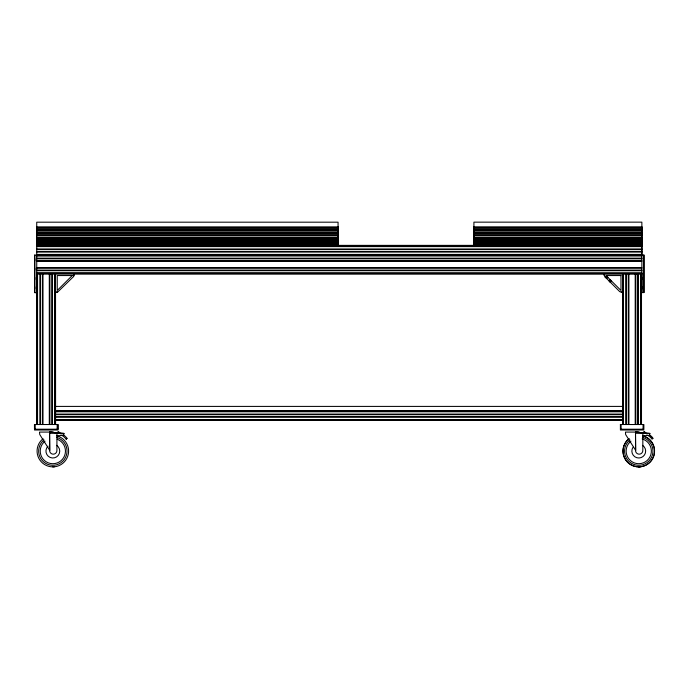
<?xml version="1.0" encoding="UTF-8"?>
<svg xmlns="http://www.w3.org/2000/svg" width="689" height="689" viewBox="0 0 689 689"><rect width="100%" height="100%" fill="white"/><g stroke="black" fill="none" stroke-linecap="round" stroke-linejoin="round"><path stroke-width="1.03" d="M34.726 255.033L34.726 292.575L36.775 292.575M39.557 432.675L39.755 434.535L49.832 450.503L49.591 432.081L56.954 432.744L56.903 450.537A3.634 3.634 0 0 1 53.268 454.172A3.634 3.634 0 0 1 49.625 450.537L49.591 432.081L63.982 433.381L63.603 435.31L56.911 435.879M36.732 292.636L34.683 292.636L34.683 255.094L643.948 255.033L643.948 292.575L641.864 292.575L641.898 273.266L36.732 273.257M625.483 432.701L625.629 434.535L635.749 450.503L635.499 432.081L642.863 432.744L642.811 450.537A3.634 3.634 0 0 1 639.177 454.172A3.634 3.634 0 0 1 635.542 450.537L635.499 432.081L649.891 433.381L649.512 435.31L642.828 435.879M73.912 273.852L73.869 275.531L73.878 273.852M73.904 275.531L73.766 276.056M641.476 419.541L641.071 420.238M73.757 276.186L73.447 276.651M188.579 419.945L187.882 420.35M339.401 419.937L338.704 420.342M489.853 419.963L489.156 420.359M73.275 276.849L57.635 292.102M57.514 432.296L58.384 431.469L60.606 433.682M61.002 434.983A12.35 12.35 0 0 1 66.17 439.177L66.997 438.342M66.204 439.177L67.04 438.342A12.221 12.221 0 0 0 63.078 434.75M605.123 277.047L606.354 275.841M605.373 277.297L606.613 276.1M608.783 280.699L610.015 279.501M609.24 281.121L610.437 279.923M609.593 281.508L610.824 280.311M609.92 281.844L611.16 280.647M610.178 282.102L611.419 280.905M610.342 282.266L611.582 281.069L610.402 282.318M643.431 432.296L644.293 431.469M649.563 435.095A12.221 12.221 0 0 1 652.948 438.342L652.078 439.177A12.35 12.35 0 0 0 646.911 434.983M57.549 292.136L55.559 292.17L57.282 292.17M473.911 226.845L641.864 226.845M36.732 226.879L338.066 226.879M36.732 227.628L338.066 227.628M473.911 227.628L641.864 227.628M36.732 227.964L338.066 227.999M473.911 227.964L641.864 227.999M36.732 229.222L338.066 229.222M473.911 229.222L641.864 229.222M36.732 229.592L338.066 229.592M473.911 229.592L641.864 229.592M36.732 230.152L338.066 230.152M473.911 230.152L641.864 230.152M36.732 230.548L338.066 230.548M473.911 230.548L641.864 230.548M36.732 230.841L338.066 230.841M473.911 230.841L641.864 230.841M36.732 232.262L338.066 232.262M473.911 232.262L641.864 232.262M36.732 232.563L338.066 232.563M473.911 232.563L641.864 232.563M36.732 232.951L338.066 232.951M473.911 232.951L641.864 232.951M36.732 233.08L338.066 233.08M473.911 233.08L641.864 233.08M36.732 233.183L338.066 233.183M473.911 233.183L641.864 233.183M36.732 233.554L338.066 233.554M473.911 233.554L641.864 233.554M36.732 233.933L338.066 233.933M473.911 233.933L641.864 233.933M36.732 235.13L338.066 235.13M473.911 235.13L641.864 235.13M36.732 235.509L338.066 235.509M473.911 235.509L641.864 235.509M36.732 237.137L338.066 237.137M473.911 237.137L641.864 237.137M36.732 237.516L338.066 237.516M473.911 237.516L641.864 237.516M36.732 238.713L338.066 238.713M473.911 238.713L641.864 238.713M36.732 239.092L338.066 239.092M473.911 239.092L641.864 239.092M36.732 239.453L338.066 239.453M473.911 239.453L641.864 239.453M36.732 239.565L338.066 239.565M473.911 239.565L641.864 239.565M36.732 239.694L338.066 239.694M473.911 239.694L641.864 239.694M36.732 240.082L338.066 240.082M473.911 240.082L641.864 240.082M36.732 240.383L338.066 240.383M473.911 240.383L641.864 240.383M36.732 241.805L338.066 241.805M473.911 241.805L641.864 241.805M36.732 242.097L338.066 242.097M473.911 242.097L641.864 242.097M36.732 242.494L338.066 242.494M473.911 242.494L641.864 242.494M36.732 243.045L338.066 243.045M473.911 243.045L641.864 243.045M36.732 243.424L338.066 243.424M473.911 243.424L641.864 243.424M36.732 244.673L338.066 244.647M473.911 244.647L641.864 244.673M36.732 245.017L338.066 245.017M473.911 245.017L641.864 245.017M338.377 245.37L473.98 245.37M36.732 245.878L641.864 245.844M36.732 245.982L641.864 246.051M36.732 246.128L641.864 246.214M36.732 246.309L641.864 246.309M36.732 246.412L641.864 246.412M36.732 246.619L641.864 246.619M36.732 248.97L641.864 248.97M36.732 249.564L641.864 249.564M36.732 251.476L641.864 251.476M36.732 252.071L641.864 252.071M36.732 254.422L641.864 254.422M36.732 254.629L641.864 254.629M36.732 254.827L641.864 254.732M36.732 254.913L641.864 254.913M36.732 255.163L641.864 255.145M36.732 255.352L641.864 255.352L641.993 226.957M36.732 255.533L641.864 255.438M36.732 255.628L641.864 255.628M36.732 255.843L641.864 255.843M36.732 258.186L641.864 258.186M36.732 258.78L641.864 258.78M36.732 260.692L641.864 260.692M36.732 261.286L641.864 261.286M36.732 267.599L641.864 267.599M36.732 268.193L641.864 268.193M36.732 270.105L641.864 270.105M36.732 270.699L641.864 270.699M36.732 273.051L641.864 273.051M36.732 273.361L641.864 273.447M641.864 273.542L36.732 273.619L641.864 273.748M36.732 273.852L641.502 273.852L641.502 424.519M621.09 292.17L622.684 292.17L619.755 291.671L604.968 276.849M55.723 406.407L622.865 406.407M55.62 410.997L622.658 410.963M622.658 411.04L55.62 411.1L622.658 411.247M55.62 411.333L622.658 411.428M55.62 411.531L622.658 411.531M55.62 411.738L622.658 411.738M55.62 414.089L622.658 414.089M55.62 414.683L622.658 414.683M55.62 416.595L622.658 416.595M55.62 417.189L622.658 417.189M55.62 419.541L622.658 419.541M55.62 419.747L622.658 419.747M55.62 419.842L622.658 419.842M55.62 420.032L622.658 419.937M55.62 420.178L622.658 420.109M622.658 420.238L55.62 420.281L622.658 420.342M57.91 424.519L57.91 429.213L57.954 424.519L34.45 424.519L34.484 429.213L58.005 429.213M620.358 424.519L643.862 424.519L643.862 429.213L620.358 429.213M34.459 429.996L58.005 429.996M620.367 429.996L643.914 429.996M39.523 432.081L53.182 432.081M625.431 432.081L639.056 432.081M52.691 466.849L54.302 466.849M638.608 466.849L640.21 466.849M642.863 432.744L635.585 432.864L649.873 433.476M56.954 432.744L49.677 432.864L63.965 433.476M481.361 420.359L480.664 419.963M330.901 420.342L330.203 419.937M180.079 420.35L179.381 419.945M641.071 411.04L641.476 411.738M644.258 431.469L646.515 433.682M604.477 276.056L604.331 275.393M604.365 275.393L604.331 273.852L604.382 275.669M604.365 273.852L604.365 275.531M643.914 255.033L643.914 292.575M643.087 424.519L643.087 429.213M641.898 273.852L641.898 273.214L641.089 273.852L641.063 424.519M641.898 277.434L641.898 279.562M641.898 286.822L641.898 288.941M641.864 292.575L641.864 222.151L473.911 222.151L473.911 245.818M641.399 273.852L641.399 424.519M641.226 273.852L641.27 424.519M640.968 273.852L640.865 424.519M640.658 273.852L640.658 424.519M638.315 273.852L638.315 424.519M637.713 273.852L637.713 424.519M635.809 273.852L635.809 424.519M635.206 273.852L635.206 424.519M628.902 273.852L628.902 424.519M628.308 273.852L628.308 424.519M626.396 273.852L626.396 424.519M625.801 273.852L625.801 424.519M623.45 273.852L623.45 424.519M623.244 273.852L623.244 424.519L623.14 273.852M622.959 273.852L622.959 424.519M622.813 273.852L622.916 424.519M622.649 273.852L622.71 424.519M621.099 424.519L621.099 429.213M620.401 424.519L620.401 429.213M474.041 226.957L474.041 245.939M338.196 226.957L338.196 245.939M338.066 245.818L338.066 222.185L36.732 222.185L36.775 424.519L36.905 273.852M57.17 424.519L57.17 429.213M55.525 273.852L55.594 424.519M55.49 273.852L55.482 424.519M55.318 273.852L55.241 424.519M55.154 273.852L55.154 424.519M55.06 273.852L54.956 424.519M54.75 273.852L54.75 424.519M52.398 273.852L52.398 424.519M51.804 273.852L51.804 424.519M49.892 273.852L49.892 424.519M49.298 273.852L49.298 424.519M42.994 273.852L42.994 424.519M42.391 273.852L42.391 424.519M40.487 273.852L40.487 424.519M39.893 273.852L39.893 424.519M37.542 273.852L37.542 424.519M37.335 273.852L37.335 424.519M37.137 273.852L37.232 424.519M37.051 273.852L37.051 424.519M35.191 424.519L35.191 429.213M34.726 258.668L34.726 260.786M34.726 268.047L34.726 270.174M34.726 277.434L34.726 279.562M34.726 286.822L34.726 288.941M57.109 435.913A15.769 15.769 0 0 1 66.807 458.426A15.769 15.769 0 0 1 42.77 463.232A15.769 15.769 0 0 1 43.071 438.721M56.679 437.429A14.193 14.193 0 0 1 65.412 457.694A14.193 14.193 0 0 1 43.777 462.018A14.193 14.193 0 0 1 44.044 439.952M57.196 439.246A12.617 12.617 0 0 1 63.698 457.53A12.617 12.617 0 0 1 44.535 460.588A12.617 12.617 0 0 1 45.026 441.193M56.67 445.352A6.899 6.899 0 0 1 58.307 455.317A6.899 6.899 0 0 1 48.256 456.247A6.899 6.899 0 0 1 48.023 446.153M643.991 436.206A15.769 15.769 0 0 1 652.44 458.995A15.769 15.769 0 0 1 628.471 463.017A15.769 15.769 0 0 1 629.014 438.721M643.018 435.913A15.769 15.769 0 0 1 652.716 458.426A15.769 15.769 0 0 1 628.678 463.232A15.769 15.769 0 0 1 628.979 438.721M642.596 437.429A14.193 14.193 0 0 1 651.32 457.694A14.193 14.193 0 0 1 629.686 462.018A14.193 14.193 0 0 1 629.953 439.952M642.165 438.945A12.617 12.617 0 0 1 649.925 456.953A12.617 12.617 0 0 1 630.693 460.803A12.617 12.617 0 0 1 630.935 441.193M642.579 445.352A6.899 6.899 0 0 1 644.499 454.921A6.899 6.899 0 0 1 634.931 456.833A6.899 6.899 0 0 1 633.01 447.264M649.529 435.095A12.221 12.221 0 0 1 652.914 438.342M72.216 275.548L57.247 290.474L57.247 275.548L72.216 275.548M607.302 276.832L606.105 278.029L607.336 276.832M607.724 277.245L606.518 278.442L607.758 277.245M620.987 275.548L606.019 275.548L620.987 290.474L620.953 275.548"/></g></svg>
